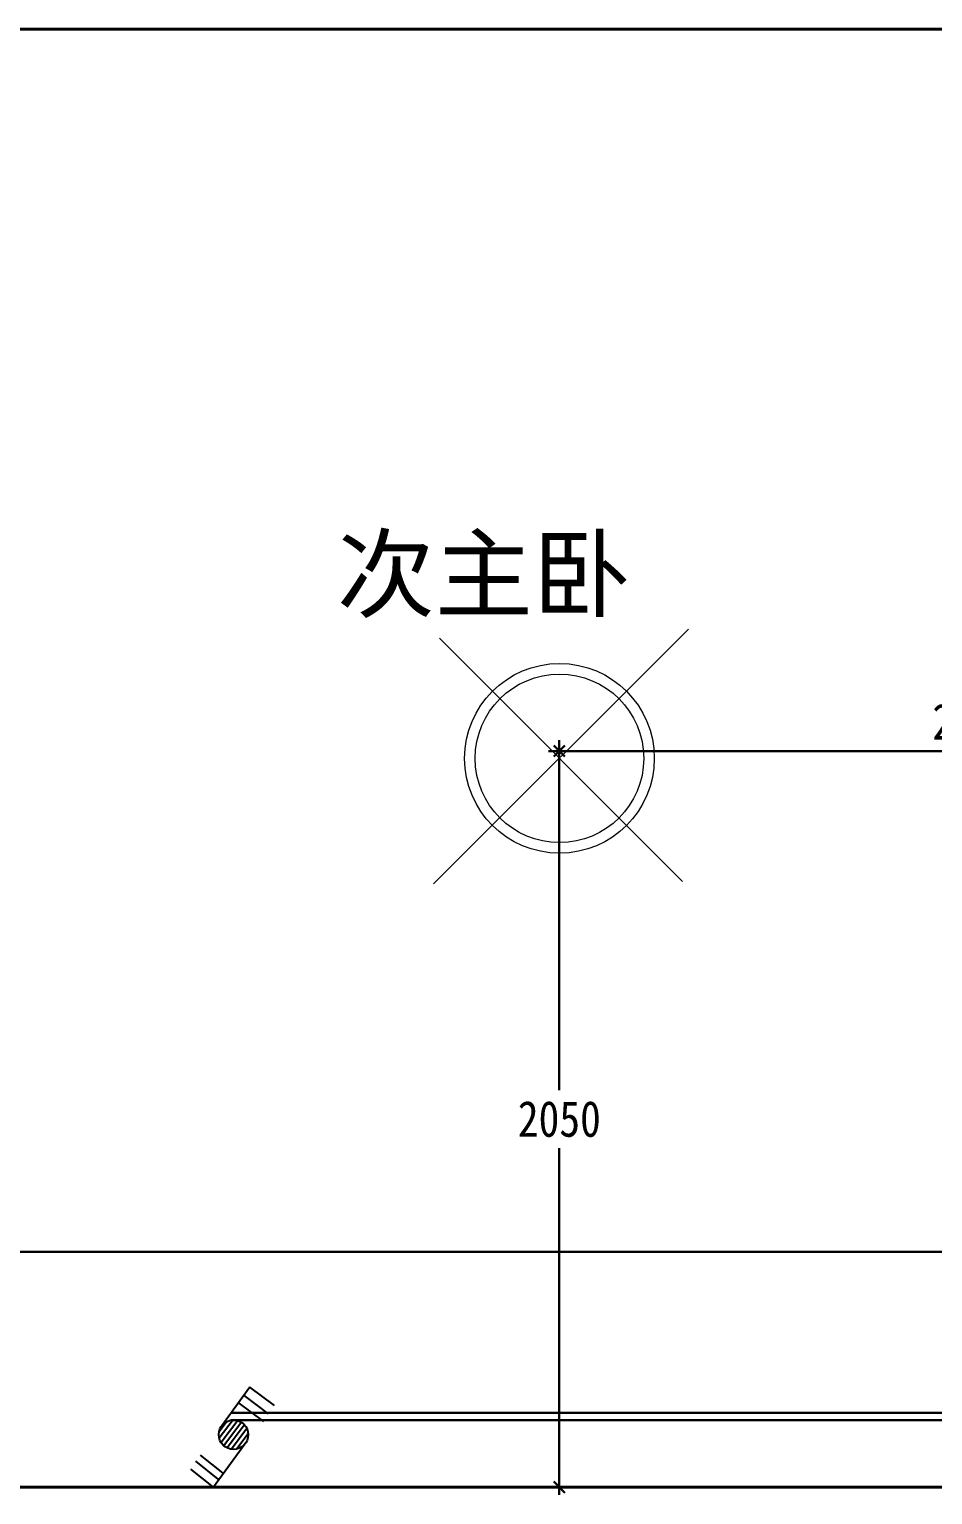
# Model space of a CAD drawing. Header units: millimetres. Extents: x -64529 to 3079702, y -28926 to 77119.
# Drawn here: x -34095 to -31578, y 35786 to 39867 of the extents above; entities that cross this region are included whole.
import ezdxf

# ---------------------------------------------------------------- set-up
doc = ezdxf.new("R2010")
doc.units = ezdxf.units.MM
doc.header["$LTSCALE"] = 10
doc.layers.get('0').update_dxf_attribs({"color": 255})
doc.layers.get('Defpoints').update_dxf_attribs({"color": 255})
for name, color, linetype, lineweight in [('1浅浅', 251, 'Continuous', 20), ('1灯位开关布线图', 1, 'Continuous', 30), ('1灯位开关布置图', 5, 'Continuous', 30), ('1灯具', 2, 'Continuous', 30)]:
    doc.layers.add(name, color=color, linetype=linetype, lineweight=lineweight)
doc.layers.add('2323', color=4, linetype='Continuous')
doc.layers.add('LAYER2', color=8, linetype='Continuous')
doc.styles.add('夏建东', font='', dxfattribs={"width": 0.85})
doc.styles.add('宋体', font='', dxfattribs={"height": 2.5})
doc.styles.get('夏建东').set_extended_font_data('SimSun')
doc.styles.get('宋体').set_extended_font_data('SimSun')
doc.dimstyles.new('g', dxfattribs={"dimtxt": 100, "dimasz": 31, "dimexe": 21, "dimexo": 30, "dimgap": 31, "dimtad": 1, "dimtih": 1, "dimtoh": 1, "dimdec": 0, "dimrnd": 10, "dimdsep": 46, "dimtxsty": '夏建东', "dimblk": 'OBLIQUE', "dimcen": 2.5, "dimdle": 21, "dimclrd": 5, "dimclre": 5, "dimclrt": 5, "dimadec": 0, "dimazin": 0, "dimtfac": 1, "dimtdec": 0, "dimtmove": 2, "dimatfit": 3, "dimldrblk": 'DOT', "dimfxl": 300, "dimlwd": -1, "dimlwe": -1, "dimarcsym": 1})

# ---------------------------------------------------------------- blocks, each defined once
blk = doc.blocks.new('三联双控')
at = {"layer": '2323', "color": 0}
for p, q in [((88361.9, 76505.4), (88446, 76591.9)), ((88446, 76591.9), (88490.8, 76544.6)), ((88419.6, 76563.6), (88464.4, 76516.3)), ((88432.3, 76575.3), (88477.1, 76528)), ((88311.9, 76460.9), (88361.2, 76411.4)), ((88331.9, 76378.9), (88407.6, 76456.8)), ((88282.7, 76428.5), (88331.9, 76378.9)), ((88299, 76444.7), (88348.2, 76395.1))]:
    blk.add_line(p, q, dxfattribs=at)
blk.add_circle((88384, 76480.4), 33.4, dxfattribs=at)
at = {"layer": 'LAYER2', "color": 0, "ltscale": 20}
for p, q in [((88350.8, 76483.2), (88381.2, 76513.6)), ((88351.9, 76471.3), (88393.1, 76512.5)), ((88356, 76462.2), (88402.2, 76508.4)), ((88362.1, 76455.2), (88409.2, 76502.3)), ((88370.1, 76450.1), (88414.3, 76494.4)), ((88380.3, 76447.2), (88417.2, 76484.1)), ((88395.1, 76448.9), (88415.5, 76469.3))]:
    blk.add_line(p, q, dxfattribs=at)
blk = doc.blocks.new('_Oblique')
at = {"color": 0, "linetype": 'ByBlock', "lineweight": -2}
blk.add_line((-0.5, -0.5), (0.5, 0.5), dxfattribs=at)
blk = doc.blocks.new('*D457')
at = {"layer": '1灯位开关布置图', "color": 5, "transparency": 16777216}
for p, q in [((-32618.3, 37887.2), (-32618.3, 37878.2)), ((-30308.3, 37887.2), (-30308.3, 37878.2)), ((-32639.3, 37857.2), (-30287.3, 37857.2))]:
    blk.add_line(p, q, dxfattribs=at)
at = {"layer": 'Defpoints', "color": 0, "lineweight": 30, "transparency": 16777216}
for p in [(-32618.3, 37857.2), (-30308.3, 37857.2), (-30308.3, 37857.2)]:
    blk.add_point(p, dxfattribs=at)
at = {"layer": '1灯位开关布置图', "color": 5, "transparency": 16777216, "xscale": 31, "yscale": 31, "zscale": 31, "rotation": 180}
blk.add_blockref('_Oblique', (-32618.3, 37857.2), dxfattribs=at)
at = {"layer": '1灯位开关布置图', "color": 5, "transparency": 16777216, "xscale": 31, "yscale": 31, "zscale": 31}
blk.add_blockref('_Oblique', (-30308.3, 37857.2), dxfattribs=at)
at = {"layer": '1灯位开关布置图', "color": 5, "transparency": 16777216, "insert": (-31463.3, 37938.2), "char_height": 100, "attachment_point": 5, "style": '夏建东'}
blk.add_mtext('2310', dxfattribs=at)
blk = doc.blocks.new('_Dot')
at = {"color": 0, "linetype": 'ByBlock', "lineweight": -2}
blk.add_line((-0.5, 0), (-1, 0), dxfattribs=at)
at = {"color": 0, "linetype": 'ByBlock', "const_width": 0.5}
blk.add_lwpolyline([(-0.25, 0, 1), (0.25, 0, 1)], format="xyb", close=True, dxfattribs=at)
blk = doc.blocks.new('*D458')
at = {"layer": '1灯位开关布置图', "color": 5, "transparency": 16777216}
for p, q in [((-32618.3, 37878.2), (-32618.3, 36913.2)), ((-32648.3, 37857.2), (-32639.3, 37857.2)), ((-32618.3, 35786.2), (-32618.3, 36751.2)), ((-32648.3, 35807.2), (-32639.3, 35807.2))]:
    blk.add_line(p, q, dxfattribs=at)
at = {"layer": 'Defpoints', "color": 0, "lineweight": 30, "transparency": 16777216}
for p in [(-32618.3, 37857.2), (-32618.3, 35807.2), (-32618.3, 35807.2)]:
    blk.add_point(p, dxfattribs=at)
at = {"layer": '1灯位开关布置图', "color": 5, "transparency": 16777216, "xscale": 31, "yscale": 31, "zscale": 31}
for p, rotation in [((-32618.3, 37857.2), 90), ((-32618.3, 35807.2), 270)]:
    blk.add_blockref('_Oblique', p, dxfattribs=dict(at, rotation=rotation))
at = {"layer": '1灯位开关布置图', "color": 5, "transparency": 16777216, "insert": (-32618.3, 36832.2), "char_height": 100, "attachment_point": 5, "style": '夏建东'}
blk.add_mtext('2050', dxfattribs=at)

msp = doc.modelspace()

# ---------------------------------------------------------------- linework, layer by layer
at = {"layer": '1浅浅', "lineweight": 40}
for p, q in [((-35228.3, 39867.2), (-29458.3, 39867.2)), ((-35228.3, 35807.2), (-29988.3, 35807.2))]:
    msp.add_line(p, q, dxfattribs=at)
at = {"layer": '1浅浅', "lineweight": 0}
msp.add_line((-33989.6, 35807.2), (-33595.5, 35807.2), dxfattribs=at)
at = {"layer": '1灯位开关布线图', "linetype": 'Continuous', "lineweight": 30}
for points in [[(-29658.3, 39759.8), (-30270.6, 39759.8, 0.414214), (-30370.6, 39659.8), (-30370.6, 36113.8, -0.414214), (-30470.6, 36013.8), (-33532.9, 36013.8)], [(-29658.3, 39739.8), (-30250.6, 39739.8, 0.414214), (-30350.6, 39639.8), (-30350.6, 36093.8, -0.414214), (-30450.6, 35993.8), (-33532.9, 35993.8)], [(-34753.3, 38862.2), (-34753.3, 36462.2), (-30525.1, 36462.2), (-30525.1, 39242.2, -0.414214), (-30425.1, 39342.2), (-30397.5, 39342.2)], [(-32618.3, 37857.2), (-30655.4, 37857.2, -0.414214), (-30555.4, 37757.2), (-30555.4, 37662.2)]]:
    msp.add_lwpolyline(points, format="xyb", dxfattribs=at)
at = {"layer": '1灯具', "lineweight": 15}
for p, q in [((-32258.2, 38196.4), (-32968.8, 37487.6)), ((-32952.5, 38171.3), (-32274.9, 37494.1))]:
    msp.add_line(p, q, dxfattribs=at)
for radius in [264.2, 234.7]:
    msp.add_circle((-32617.9, 37836.9), radius, dxfattribs=at)

# ---------------------------------------------------------------- block references
at = {"layer": '1灯位开关布线图', "color": 7, "xscale": 1.228789529092331, "yscale": 1.228789529090136, "zscale": 1.228789529089928, "rotation": 188.0933323997296}
msp.add_blockref('三联双控', (60766.8, 144286), dxfattribs=at)

# ---------------------------------------------------------------- texts
at = {"layer": '1浅浅', "lineweight": 5, "style": '宋体'}
msp.add_text('次主卧', height=200, dxfattribs=at).set_placement((-33238.1, 38250.4))

# ---------------------------------------------------------------- dimensions: what is measured, and where the dimension line sits
at = {"layer": '1灯位开关布置图'}
dim = msp.add_linear_dim(base=(-30308.3, 37857.2), p1=(-32618.3, 37857.2), p2=(-30308.3, 37857.2), dimstyle='g', dxfattribs=at)
dim.commit()
dim.dimension.update_dxf_attribs({"geometry": '*D457', "text_midpoint": (-31463.3, 37938.2)})
dim = msp.add_linear_dim(base=(-32618.3, 35807.2), p1=(-32618.3, 37857.2), p2=(-32618.3, 35807.2), angle=90, dimstyle='g', dxfattribs=at)
dim.commit()
dim.dimension.update_dxf_attribs({"geometry": '*D458', "text_midpoint": (-32618.3, 36832.2)})

doc.saveas('drawing.dxf')
